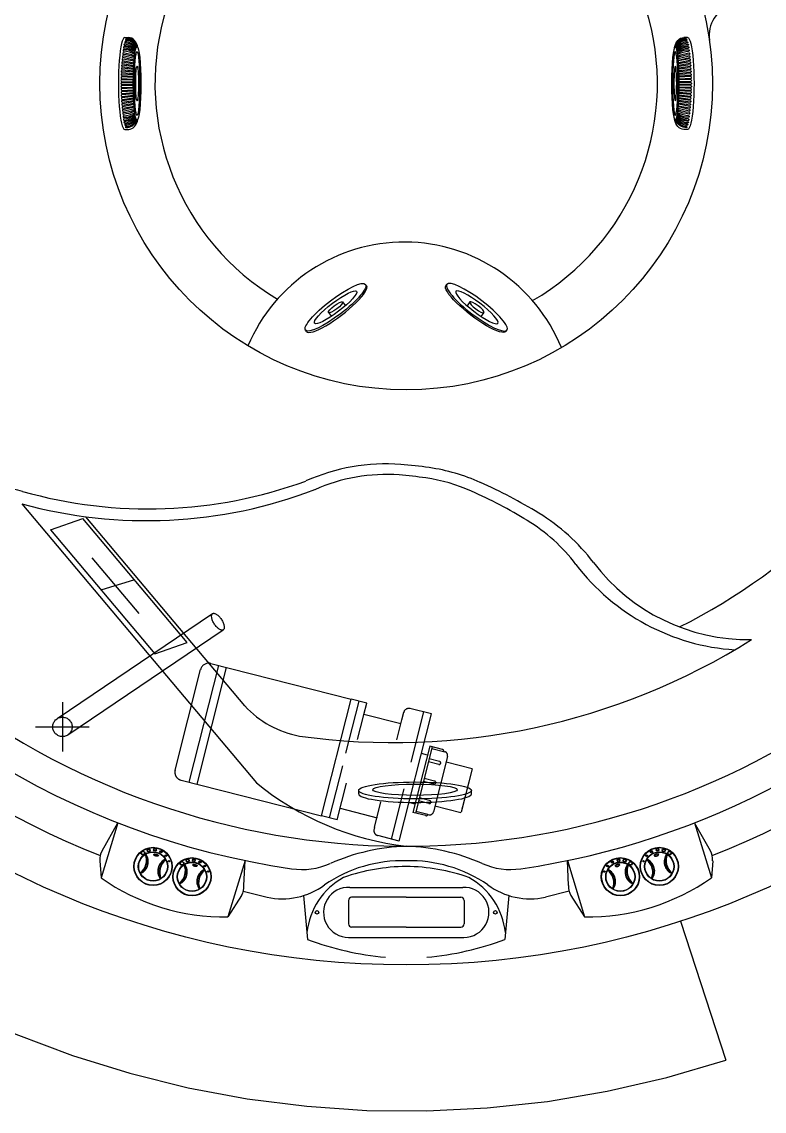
# Model space of a CAD drawing. Header units: millimetres. Extents: x -1146.96 to -1144.79, y 2246.6 to 2248.76.
# Drawn here: x -1146.229 to -1145.387, y 2246.599 to 2247.834 of the extents above; entities that cross this region are included whole.
import ezdxf

# ---------------------------------------------------------------- set-up
doc = ezdxf.new("R2010")
doc.units = ezdxf.units.MM
doc.header["$LTSCALE"] = 10
doc.linetypes.add('CENTER2', pattern=[1.125, 0.75, -0.125, 0.125, -0.125])
doc.linetypes.add('HIDDEN', pattern=[0.375, 0.25, -0.125])
doc.layers.add('jacuzzi', color=1, linetype='Continuous')

msp = doc.modelspace()

# ---------------------------------------------------------------- hatches: boundary and pattern name
at = {"layer": 'jacuzzi'}
for points in [[(-1146.0746, 2246.8971), (-1146.0745, 2246.8975, 0.414214), (-1146.101, 2246.8821, 0.414214), (-1146.0856, 2246.8556), (-1146.0855, 2246.856, -0.414214), (-1146.1006, 2246.882, -0.414214)], [(-1146.0745, 2246.8975), (-1146.0746, 2246.8971, -0.414214), (-1146.0595, 2246.8711, -0.414214), (-1146.0855, 2246.856), (-1146.0856, 2246.8556, 0.414214), (-1146.0591, 2246.871, 0.414214)], [(-1145.5111, 2246.8975), (-1145.511, 2246.8971, 0.414214), (-1145.5261, 2246.8711, 0.414214), (-1145.5001, 2246.856), (-1145.5, 2246.8556, -0.414214), (-1145.5265, 2246.871, -0.414214)], [(-1145.511, 2246.8971), (-1145.5111, 2246.8975, -0.414214), (-1145.4846, 2246.8821, -0.414214), (-1145.5, 2246.8556), (-1145.5001, 2246.856, 0.414214), (-1145.485, 2246.882, 0.414214)], [(-1146.0759, 2246.8922), (-1146.0758, 2246.8926, 0.414214), (-1146.0961, 2246.8808, 0.414214), (-1146.0843, 2246.8604), (-1146.0842, 2246.8608, -0.414214), (-1146.0957, 2246.8807, -0.414214)], [(-1146.0639, 2246.8723, 0.414214), (-1146.0758, 2246.8926), (-1146.0759, 2246.8922, -0.414214), (-1146.0643, 2246.8724, -0.414214), (-1146.0842, 2246.8608), (-1146.0843, 2246.8604, 0.414214)], [(-1146.0719, 2246.8625, 0.006291), (-1146.0715, 2246.8627, -0.476688), (-1146.0658, 2246.8844, 0.006291), (-1146.066, 2246.8847, 0.475122)], [(-1146.0715, 2246.8627, 0.006351), (-1146.0712, 2246.8629, -0.339688), (-1146.0656, 2246.884, 0.006351), (-1146.0658, 2246.8844, 0.341781)], [(-1146.0612, 2246.8824, 1), (-1146.0627, 2246.8824, 1)], [(-1146.0303, 2246.8854), (-1146.0302, 2246.8858, 0.414214), (-1146.0567, 2246.8704, 0.414214), (-1146.0413, 2246.8439), (-1146.0412, 2246.8443, -0.414214), (-1146.0563, 2246.8703, -0.414214)], [(-1146.0316, 2246.8806), (-1146.0315, 2246.881, 0.414214), (-1146.0519, 2246.8691, 0.414214), (-1146.04, 2246.8487), (-1146.0399, 2246.8491, -0.414214), (-1146.0515, 2246.869, -0.414214)], [(-1146.0302, 2246.8858), (-1146.0303, 2246.8854, -0.414214), (-1146.0152, 2246.8594, -0.414214), (-1146.0412, 2246.8443), (-1146.0413, 2246.8439, 0.414214), (-1146.0148, 2246.8593, 0.414214)], [(-1145.5554, 2246.8858), (-1145.5553, 2246.8854, 0.414214), (-1145.5704, 2246.8594, 0.414214), (-1145.5444, 2246.8443), (-1145.5443, 2246.8439, -0.414214), (-1145.5708, 2246.8593, -0.414214)], [(-1145.5553, 2246.8854), (-1145.5554, 2246.8858, -0.414214), (-1145.5289, 2246.8704, -0.414214), (-1145.5443, 2246.8439), (-1145.5444, 2246.8443, 0.414214), (-1145.5293, 2246.8703, 0.414214)], [(-1145.554, 2246.8806), (-1145.5541, 2246.881, -0.414214), (-1145.5337, 2246.8691, -0.414214), (-1145.5456, 2246.8487), (-1145.5457, 2246.8491, 0.414214), (-1145.5341, 2246.869, 0.414214)], [(-1145.5229, 2246.8824, 1), (-1145.5244, 2246.8824, 1)], [(-1145.5217, 2246.8723, -0.414214), (-1145.5098, 2246.8926), (-1145.5097, 2246.8922, 0.414214), (-1145.5213, 2246.8724, 0.414214), (-1145.5014, 2246.8608), (-1145.5013, 2246.8604, -0.414214)], [(-1145.5141, 2246.8627, -0.006351), (-1145.5144, 2246.8629, 0.339688), (-1145.52, 2246.884, -0.006351), (-1145.5198, 2246.8844, -0.341781)], [(-1145.5137, 2246.8625, -0.006291), (-1145.5141, 2246.8627, 0.476688), (-1145.5198, 2246.8844, -0.006291), (-1145.5196, 2246.8847, -0.475122)], [(-1145.5097, 2246.8922), (-1145.5098, 2246.8926, -0.414214), (-1145.4895, 2246.8808, -0.414214), (-1145.5013, 2246.8604), (-1145.5014, 2246.8608, 0.414214), (-1145.4899, 2246.8807, 0.414214)], [(-1146.0197, 2246.8606, 0.414214), (-1146.0315, 2246.881), (-1146.0316, 2246.8806, -0.414214), (-1146.0201, 2246.8607, -0.414214), (-1146.0399, 2246.8491), (-1146.04, 2246.8487, 0.414214)], [(-1146.0276, 2246.8508, 0.006291), (-1146.0273, 2246.851, -0.476688), (-1146.0215, 2246.8727, 0.006291), (-1146.0217, 2246.873, 0.475122)], [(-1146.0273, 2246.851, 0.006351), (-1146.0269, 2246.8512, -0.339688), (-1146.0213, 2246.8723, 0.006351), (-1146.0215, 2246.8727, 0.341781)], [(-1146.017, 2246.8707, 1), (-1146.0185, 2246.8707, 1)], [(-1145.5671, 2246.8707, 1), (-1145.5686, 2246.8707, 1)], [(-1145.5659, 2246.8606, -0.414214), (-1145.5541, 2246.881), (-1145.554, 2246.8806, 0.414214), (-1145.5655, 2246.8607, 0.414214), (-1145.5457, 2246.8491), (-1145.5456, 2246.8487, -0.414214)], [(-1145.5583, 2246.851, -0.006351), (-1145.5587, 2246.8512, 0.339688), (-1145.5643, 2246.8723, -0.006351), (-1145.5641, 2246.8727, -0.341781)], [(-1145.558, 2246.8508, -0.006291), (-1145.5583, 2246.851, 0.476688), (-1145.5641, 2246.8727, -0.006291), (-1145.5639, 2246.873, -0.475122)]]:
    msp.add_hatch(color=256, dxfattribs=at).paths.add_polyline_path(points)
h = msp.add_hatch(color=256, dxfattribs=at)
h.paths.add_polyline_path([(-1146.0832, 2246.8944, 1), (-1146.0868, 2246.8953, 1)])
h.paths.add_polyline_path([(-1146.0864, 2246.8952, -1), (-1146.0836, 2246.8945, -1)], flags=16)
h.paths.add_polyline_path([(-1146.0935, 2246.8922, 1), (-1146.0894, 2246.8912, 1)])
h.paths.add_polyline_path([(-1146.0898, 2246.8913, -1), (-1146.0931, 2246.8921, -1)], flags=16)
h = msp.add_hatch(color=256, dxfattribs=at)
h.paths.add_polyline_path([(-1146.0763, 2246.895, 1), (-1146.0794, 2246.8958, 1)])
h.paths.add_polyline_path([(-1146.079, 2246.8957, -1), (-1146.0767, 2246.8951, -1)], flags=16)
h = msp.add_hatch(color=256, dxfattribs=at)
h.paths.add_polyline_path([(-1146.0697, 2246.8932, 1), (-1146.0723, 2246.8932, 1)])
h.paths.add_polyline_path([(-1146.0701, 2246.8932, 1), (-1146.0719, 2246.8932, 1)], flags=16)
h = msp.add_hatch(color=256, dxfattribs=at)
h.paths.add_polyline_path([(-1145.5159, 2246.8932, -1), (-1145.5133, 2246.8932, -1)])
h.paths.add_polyline_path([(-1145.5155, 2246.8932, -1), (-1145.5137, 2246.8932, -1)], flags=16)
h = msp.add_hatch(color=256, dxfattribs=at)
h.paths.add_polyline_path([(-1145.5093, 2246.895, -1), (-1145.5063, 2246.8958, -1)])
h.paths.add_polyline_path([(-1145.5066, 2246.8957, 1), (-1145.5089, 2246.8951, 1)], flags=16)
h = msp.add_hatch(color=256, dxfattribs=at)
h.paths.add_polyline_path([(-1145.5024, 2246.8944, -1), (-1145.4988, 2246.8953, -1)])
h.paths.add_polyline_path([(-1145.4992, 2246.8952, 1), (-1145.502, 2246.8945, 1)], flags=16)
h.paths.add_polyline_path([(-1145.4921, 2246.8922, -1), (-1145.4962, 2246.8912, -1)])
h.paths.add_polyline_path([(-1145.4958, 2246.8913, 1), (-1145.4925, 2246.8921, 1)], flags=16)
h = msp.add_hatch(color=256, dxfattribs=at)
h.paths.add_polyline_path([(-1146.0945, 2246.8691, 0.006351), (-1146.0943, 2246.8687, 0.341781), (-1146.0885, 2246.8904, 0.006351), (-1146.0889, 2246.8902, -0.339688)])
h.paths.add_polyline_path([(-1146.0943, 2246.8687, 0.006291), (-1146.0941, 2246.8683, 0.475122), (-1146.0882, 2246.8906, 0.006291), (-1146.0885, 2246.8904, -0.476688)])
h = msp.add_hatch(color=256, dxfattribs=at)
edge = h.paths.add_edge_path()
edge.add_ellipse((-1146.0766, 2246.8894), major_axis=(-0.00264, 0.0007), ratio=0.438575, start_angle=0, end_angle=360)
edge = h.paths.add_edge_path(flags=16)
edge.add_spline(control_points=[(-1146.0789, 2246.89), (-1146.0789, 2246.8899), (-1146.0789, 2246.8899), (-1146.0789, 2246.8898), (-1146.0789, 2246.8898), (-1146.0788, 2246.8897), (-1146.0787, 2246.8896), (-1146.0785, 2246.8894), (-1146.0783, 2246.8892), (-1146.0777, 2246.8889), (-1146.0774, 2246.8887), (-1146.0766, 2246.8885), (-1146.0763, 2246.8885), (-1146.0756, 2246.8884), (-1146.0752, 2246.8884), (-1146.0748, 2246.8885), (-1146.0747, 2246.8885), (-1146.0745, 2246.8886), (-1146.0744, 2246.8887), (-1146.0744, 2246.8887), (-1146.0744, 2246.8888), (-1146.0744, 2246.8888), (-1146.0744, 2246.8888), (-1146.0744, 2246.8889), (-1146.0745, 2246.889), (-1146.0746, 2246.8892), (-1146.0747, 2246.8893), (-1146.075, 2246.8896), (-1146.0754, 2246.8898), (-1146.0762, 2246.8901), (-1146.0766, 2246.8902), (-1146.0774, 2246.8903), (-1146.0778, 2246.8903), (-1146.0784, 2246.8903), (-1146.0785, 2246.8902), (-1146.0788, 2246.8901), (-1146.0788, 2246.8901), (-1146.0789, 2246.89), (-1146.0789, 2246.89), (-1146.0789, 2246.89)], knot_values=[0, 0, 0, 0, 0.207165, 0.207165, 0.41433, 0.41433, 0.621495, 0.621495, 1.06625, 1.06625, 1.511005, 1.511005, 1.955759, 1.955759, 2.400514, 2.400514, 2.714795, 2.714795, 2.956834, 2.956834, 3.198874, 3.198874, 3.440913, 3.440913, 3.682953, 3.682953, 3.924992, 3.924992, 4.435768, 4.435768, 4.946543, 4.946543, 5.457319, 5.457319, 5.787126, 5.787126, 6.044973, 6.044973, 6.283185, 6.283185, 6.283185, 6.283185], degree=3, periodic=0)
h = msp.add_hatch(color=256, dxfattribs=at)
h.paths.add_polyline_path([(-1146.0644, 2246.8887, 1), (-1146.0665, 2246.8887, 1)])
h.paths.add_polyline_path([(-1146.0648, 2246.8887, 1), (-1146.0661, 2246.8887, 1)], flags=16)
h = msp.add_hatch(color=256, dxfattribs=at)
h.paths.add_polyline_path([(-1146.0389, 2246.8832, 1), (-1146.0426, 2246.8832, 1)])
h.paths.add_polyline_path([(-1146.0393, 2246.8832, -1), (-1146.0422, 2246.8832, -1)], flags=16)
h.paths.add_polyline_path([(-1146.045, 2246.88, 1), (-1146.0493, 2246.88, 1)])
h.paths.add_polyline_path([(-1146.0455, 2246.88, 1), (-1146.0489, 2246.88, 1)], flags=16)
h = msp.add_hatch(color=256, dxfattribs=at)
h.paths.add_polyline_path([(-1146.0321, 2246.8833, 1), (-1146.0351, 2246.8841, 1)])
h.paths.add_polyline_path([(-1146.0347, 2246.884, -1), (-1146.0325, 2246.8834, -1)], flags=16)
h = msp.add_hatch(color=256, dxfattribs=at)
h.paths.add_polyline_path([(-1146.0254, 2246.8815, 1), (-1146.028, 2246.8815, 1)])
h.paths.add_polyline_path([(-1146.0259, 2246.8815, 1), (-1146.0276, 2246.8815, 1)], flags=16)
h = msp.add_hatch(color=256, dxfattribs=at)
h.paths.add_polyline_path([(-1145.5576, 2246.8815, 1), (-1145.5602, 2246.8815, 1)])
h.paths.add_polyline_path([(-1145.558, 2246.8815, 1), (-1145.5597, 2246.8815, 1)], flags=16)
h = msp.add_hatch(color=256, dxfattribs=at)
h.paths.add_polyline_path([(-1145.5535, 2246.8833, -1), (-1145.5505, 2246.8841, -1)])
h.paths.add_polyline_path([(-1145.5509, 2246.884, 1), (-1145.5532, 2246.8834, 1)], flags=16)
h = msp.add_hatch(color=256, dxfattribs=at)
h.paths.add_polyline_path([(-1145.543, 2246.8832, 1), (-1145.5467, 2246.8832, 1)])
h.paths.add_polyline_path([(-1145.5435, 2246.8832, 1), (-1145.5463, 2246.8832, 1)], flags=16)
h.paths.add_polyline_path([(-1145.5363, 2246.88, 1), (-1145.5406, 2246.88, 1)])
h.paths.add_polyline_path([(-1145.5367, 2246.88, 1), (-1145.5402, 2246.88, 1)], flags=16)
h = msp.add_hatch(color=256, dxfattribs=at)
h.paths.add_polyline_path([(-1145.5191, 2246.8887, 1), (-1145.5212, 2246.8887, 1)])
h.paths.add_polyline_path([(-1145.5195, 2246.8887, 1), (-1145.5208, 2246.8887, 1)], flags=16)
h = msp.add_hatch(color=256, dxfattribs=at)
edge = h.paths.add_edge_path()
edge.add_ellipse((-1145.509, 2246.8894), major_axis=(0.00264, 0.0007), ratio=0.438575, start_angle=0, end_angle=360, ccw=False)
edge = h.paths.add_edge_path(flags=16)
edge.add_spline(control_points=[(-1145.5067, 2246.89), (-1145.5067, 2246.8899), (-1145.5067, 2246.8899), (-1145.5067, 2246.8898), (-1145.5067, 2246.8898), (-1145.5068, 2246.8897), (-1145.5069, 2246.8896), (-1145.5071, 2246.8894), (-1145.5073, 2246.8892), (-1145.5079, 2246.8889), (-1145.5082, 2246.8887), (-1145.509, 2246.8885), (-1145.5094, 2246.8885), (-1145.5101, 2246.8884), (-1145.5104, 2246.8884), (-1145.5108, 2246.8885), (-1145.5109, 2246.8885), (-1145.5111, 2246.8886), (-1145.5112, 2246.8887), (-1145.5112, 2246.8887), (-1145.5112, 2246.8888), (-1145.5112, 2246.8888), (-1145.5112, 2246.8888), (-1145.5112, 2246.8889), (-1145.5111, 2246.889), (-1145.511, 2246.8892), (-1145.5109, 2246.8893), (-1145.5106, 2246.8896), (-1145.5102, 2246.8898), (-1145.5094, 2246.8901), (-1145.509, 2246.8902), (-1145.5082, 2246.8903), (-1145.5078, 2246.8903), (-1145.5072, 2246.8903), (-1145.5071, 2246.8902), (-1145.5069, 2246.8901), (-1145.5068, 2246.8901), (-1145.5067, 2246.89), (-1145.5067, 2246.89), (-1145.5067, 2246.89)], knot_values=[0, 0, 0, 0, 0.207165, 0.207165, 0.41433, 0.41433, 0.621495, 0.621495, 1.06625, 1.06625, 1.511005, 1.511005, 1.955759, 1.955759, 2.400514, 2.400514, 2.714795, 2.714795, 2.956834, 2.956834, 3.198874, 3.198874, 3.440913, 3.440913, 3.682953, 3.682953, 3.924992, 3.924992, 4.435768, 4.435768, 4.946543, 4.946543, 5.457319, 5.457319, 5.787126, 5.787126, 6.044973, 6.044973, 6.283185, 6.283185, 6.283185, 6.283185], degree=3, periodic=0)
h = msp.add_hatch(color=256, dxfattribs=at)
h.paths.add_polyline_path([(-1145.4911, 2246.8691, -0.006351), (-1145.4913, 2246.8687, -0.341781), (-1145.4971, 2246.8904, -0.006351), (-1145.4967, 2246.8902, 0.339688)])
h.paths.add_polyline_path([(-1145.4913, 2246.8687, -0.006291), (-1145.4915, 2246.8683, -0.475122), (-1145.4974, 2246.8906, -0.006291), (-1145.4971, 2246.8904, 0.476688)])
h = msp.add_hatch(color=256, dxfattribs=at)
h.paths.add_polyline_path([(-1146.0502, 2246.8574, 0.006351), (-1146.05, 2246.857, 0.341781), (-1146.0443, 2246.8787, 0.006351), (-1146.0446, 2246.8785, -0.339688)])
h.paths.add_polyline_path([(-1146.05, 2246.857, 0.006291), (-1146.0498, 2246.8566, 0.475122), (-1146.0439, 2246.8789, 0.006291), (-1146.0443, 2246.8787, -0.476688)])
h = msp.add_hatch(color=256, dxfattribs=at)
edge = h.paths.add_edge_path()
edge.add_ellipse((-1146.0324, 2246.8777), major_axis=(-0.00264, 0.0007), ratio=0.438575, start_angle=0, end_angle=360)
edge = h.paths.add_edge_path(flags=16)
edge.add_spline(control_points=[(-1146.0346, 2246.8783), (-1146.0346, 2246.8782), (-1146.0346, 2246.8782), (-1146.0346, 2246.8782), (-1146.0346, 2246.8781), (-1146.0345, 2246.878), (-1146.0345, 2246.8779), (-1146.0343, 2246.8777), (-1146.034, 2246.8775), (-1146.0334, 2246.8772), (-1146.0331, 2246.8771), (-1146.0324, 2246.8768), (-1146.032, 2246.8768), (-1146.0313, 2246.8767), (-1146.031, 2246.8767), (-1146.0305, 2246.8768), (-1146.0304, 2246.8769), (-1146.0302, 2246.8769), (-1146.0302, 2246.877), (-1146.0301, 2246.877), (-1146.0301, 2246.8771), (-1146.0301, 2246.8771), (-1146.0301, 2246.8771), (-1146.0302, 2246.8773), (-1146.0302, 2246.8773), (-1146.0303, 2246.8775), (-1146.0304, 2246.8776), (-1146.0308, 2246.8779), (-1146.0311, 2246.8781), (-1146.0319, 2246.8784), (-1146.0323, 2246.8785), (-1146.0332, 2246.8786), (-1146.0336, 2246.8786), (-1146.0341, 2246.8786), (-1146.0343, 2246.8785), (-1146.0345, 2246.8784), (-1146.0346, 2246.8784), (-1146.0346, 2246.8783), (-1146.0346, 2246.8783), (-1146.0346, 2246.8783)], knot_values=[0, 0, 0, 0, 0.207165, 0.207165, 0.41433, 0.41433, 0.621495, 0.621495, 1.06625, 1.06625, 1.511005, 1.511005, 1.955759, 1.955759, 2.400514, 2.400514, 2.714795, 2.714795, 2.956834, 2.956834, 3.198874, 3.198874, 3.440913, 3.440913, 3.682953, 3.682953, 3.924992, 3.924992, 4.435768, 4.435768, 4.946543, 4.946543, 5.457319, 5.457319, 5.787126, 5.787126, 6.044973, 6.044973, 6.283185, 6.283185, 6.283185, 6.283185], degree=3, periodic=0)
h = msp.add_hatch(color=256, dxfattribs=at)
h.paths.add_polyline_path([(-1146.0202, 2246.877, 1), (-1146.0222, 2246.877, 1)])
h.paths.add_polyline_path([(-1146.0206, 2246.877, 1), (-1146.0218, 2246.877, 1)], flags=16)
h = msp.add_hatch(color=256, dxfattribs=at)
h.paths.add_polyline_path([(-1145.5634, 2246.877, 1), (-1145.5654, 2246.877, 1)])
h.paths.add_polyline_path([(-1145.5638, 2246.877, 1), (-1145.565, 2246.877, 1)], flags=16)
h = msp.add_hatch(color=256, dxfattribs=at)
edge = h.paths.add_edge_path()
edge.add_ellipse((-1145.5532, 2246.8777), major_axis=(0.00264, 0.0007), ratio=0.438575, start_angle=0, end_angle=360, ccw=False)
edge = h.paths.add_edge_path(flags=16)
edge.add_spline(control_points=[(-1145.551, 2246.8783), (-1145.551, 2246.8782), (-1145.551, 2246.8782), (-1145.551, 2246.8782), (-1145.551, 2246.8781), (-1145.5511, 2246.878), (-1145.5511, 2246.8779), (-1145.5513, 2246.8777), (-1145.5516, 2246.8775), (-1145.5522, 2246.8772), (-1145.5525, 2246.8771), (-1145.5532, 2246.8768), (-1145.5536, 2246.8768), (-1145.5543, 2246.8767), (-1145.5546, 2246.8767), (-1145.5551, 2246.8768), (-1145.5552, 2246.8769), (-1145.5554, 2246.8769), (-1145.5554, 2246.877), (-1145.5555, 2246.877), (-1145.5555, 2246.8771), (-1145.5555, 2246.8771), (-1145.5555, 2246.8771), (-1145.5554, 2246.8773), (-1145.5554, 2246.8773), (-1145.5553, 2246.8775), (-1145.5552, 2246.8776), (-1145.5548, 2246.8779), (-1145.5545, 2246.8781), (-1145.5537, 2246.8784), (-1145.5533, 2246.8785), (-1145.5524, 2246.8786), (-1145.552, 2246.8786), (-1145.5515, 2246.8786), (-1145.5513, 2246.8785), (-1145.5511, 2246.8784), (-1145.5511, 2246.8784), (-1145.551, 2246.8783), (-1145.551, 2246.8783), (-1145.551, 2246.8783)], knot_values=[0, 0, 0, 0, 0.207165, 0.207165, 0.41433, 0.41433, 0.621495, 0.621495, 1.06625, 1.06625, 1.511005, 1.511005, 1.955759, 1.955759, 2.400514, 2.400514, 2.714795, 2.714795, 2.956834, 2.956834, 3.198874, 3.198874, 3.440913, 3.440913, 3.682953, 3.682953, 3.924992, 3.924992, 4.435768, 4.435768, 4.946543, 4.946543, 5.457319, 5.457319, 5.787126, 5.787126, 6.044973, 6.044973, 6.283185, 6.283185, 6.283185, 6.283185], degree=3, periodic=0)
h = msp.add_hatch(color=256, dxfattribs=at)
h.paths.add_polyline_path([(-1145.5354, 2246.8574, -0.006351), (-1145.5356, 2246.857, -0.341781), (-1145.5413, 2246.8787, -0.006351), (-1145.541, 2246.8785, 0.339688)])
h.paths.add_polyline_path([(-1145.5356, 2246.857, -0.006291), (-1145.5358, 2246.8566, -0.475122), (-1145.5417, 2246.8789, -0.006291), (-1145.5413, 2246.8787, 0.476688)])

# ---------------------------------------------------------------- linework, layer by layer
for p, q in [((-1146.1121, 2247.8165), (-1146.1076, 2247.8164)), ((-1146.1121, 2247.8165), (-1146.1076, 2247.8164)), ((-1145.4735, 2247.8165), (-1145.478, 2247.8164)), ((-1145.4735, 2247.8165), (-1145.478, 2247.8164)), ((-1146.115, 2247.7836), (-1146.102, 2247.7817)), ((-1146.1149, 2247.7857), (-1146.1019, 2247.7838)), ((-1146.1148, 2247.787), (-1146.1018, 2247.7848)), ((-1146.1146, 2247.789), (-1146.1017, 2247.7868)), ((-1146.1145, 2247.7904), (-1146.1016, 2247.7878)), ((-1146.1143, 2247.7924), (-1146.1015, 2247.7899)), ((-1145.4713, 2247.7924), (-1145.4841, 2247.7899)), ((-1145.4711, 2247.7904), (-1145.484, 2247.7878)), ((-1145.471, 2247.789), (-1145.4839, 2247.7868)), ((-1145.4708, 2247.787), (-1145.4838, 2247.7848)), ((-1145.4707, 2247.7857), (-1145.4837, 2247.7838)), ((-1145.4706, 2247.7836), (-1145.4836, 2247.7817)), ((-1146.1156, 2247.7722), (-1146.1023, 2247.7715)), ((-1146.1155, 2247.7755), (-1146.1023, 2247.7746)), ((-1146.1155, 2247.7735), (-1146.1023, 2247.7725)), ((-1146.1154, 2247.7769), (-1146.1022, 2247.7756)), ((-1146.1153, 2247.7789), (-1146.1022, 2247.7776)), ((-1146.1152, 2247.7803), (-1146.1021, 2247.7786)), ((-1146.1151, 2247.7823), (-1146.1021, 2247.7807)), ((-1145.4705, 2247.7823), (-1145.4836, 2247.7807)), ((-1145.4704, 2247.7803), (-1145.4835, 2247.7786)), ((-1145.4703, 2247.7789), (-1145.4834, 2247.7776)), ((-1145.4702, 2247.7769), (-1145.4834, 2247.7756)), ((-1145.4701, 2247.7755), (-1145.4833, 2247.7746)), ((-1145.4701, 2247.7735), (-1145.4833, 2247.7725)), ((-1145.47, 2247.7722), (-1145.4833, 2247.7715)), ((-1146.1157, 2247.7688), (-1146.1024, 2247.7685)), ((-1146.1157, 2247.7667), (-1146.1024, 2247.7664)), ((-1146.1157, 2247.7654), (-1146.1024, 2247.7654)), ((-1146.1157, 2247.7633), (-1146.1024, 2247.7633)), ((-1146.1157, 2247.762), (-1146.1024, 2247.7623)), ((-1146.1157, 2247.7599), (-1146.1024, 2247.7603)), ((-1146.1156, 2247.7701), (-1146.1024, 2247.7694)), ((-1146.1156, 2247.7586), (-1146.1024, 2247.7593)), ((-1145.47, 2247.7701), (-1145.4832, 2247.7694)), ((-1145.4699, 2247.7688), (-1145.4832, 2247.7685)), ((-1145.4699, 2247.7667), (-1145.4832, 2247.7664)), ((-1145.4699, 2247.7654), (-1145.4832, 2247.7654)), ((-1145.4699, 2247.7633), (-1145.4832, 2247.7633)), ((-1145.4699, 2247.762), (-1145.4832, 2247.7623)), ((-1145.4699, 2247.7599), (-1145.4832, 2247.7603)), ((-1145.47, 2247.7586), (-1145.4832, 2247.7593)), ((-1146.1156, 2247.7565), (-1146.1023, 2247.7572)), ((-1146.1155, 2247.7552), (-1146.1023, 2247.7562)), ((-1146.1155, 2247.7532), (-1146.1023, 2247.7541)), ((-1146.1154, 2247.7518), (-1146.1022, 2247.7531)), ((-1146.1153, 2247.7498), (-1146.1022, 2247.7511)), ((-1146.1152, 2247.7484), (-1146.1021, 2247.7501)), ((-1146.1151, 2247.7464), (-1146.1021, 2247.748)), ((-1146.115, 2247.7451), (-1146.102, 2247.747)), ((-1145.4705, 2247.7464), (-1145.4836, 2247.748)), ((-1145.4706, 2247.7451), (-1145.4836, 2247.747)), ((-1145.4704, 2247.7484), (-1145.4835, 2247.7501)), ((-1145.4702, 2247.7518), (-1145.4834, 2247.7531)), ((-1145.4703, 2247.7498), (-1145.4834, 2247.7511)), ((-1145.47, 2247.7565), (-1145.4833, 2247.7572)), ((-1145.4701, 2247.7552), (-1145.4833, 2247.7562)), ((-1145.4701, 2247.7532), (-1145.4833, 2247.7541)), ((-1146.1149, 2247.7431), (-1146.1019, 2247.7449)), ((-1146.1148, 2247.7417), (-1146.1018, 2247.744)), ((-1146.1146, 2247.7397), (-1146.1017, 2247.7419)), ((-1146.1145, 2247.7383), (-1146.1016, 2247.7409)), ((-1146.1143, 2247.7363), (-1146.1015, 2247.7388)), ((-1145.4713, 2247.7363), (-1145.4841, 2247.7388)), ((-1145.4711, 2247.7383), (-1145.484, 2247.7409)), ((-1145.471, 2247.7397), (-1145.4839, 2247.7419)), ((-1145.4708, 2247.7417), (-1145.4838, 2247.744)), ((-1145.4707, 2247.7431), (-1145.4837, 2247.7449)), ((-1146.1121, 2247.7122), (-1146.1076, 2247.7123)), ((-1145.4735, 2247.7122), (-1145.478, 2247.7123)), ((-1145.8377, 2247.5351), (-1145.8389, 2247.5366)), ((-1145.7479, 2247.5351), (-1145.7467, 2247.5366)), ((-1145.8651, 2247.5166), (-1145.8618, 2247.5123)), ((-1145.7205, 2247.5166), (-1145.7238, 2247.5123)), ((-1145.8809, 2247.5046), (-1145.8776, 2247.5003)), ((-1145.7047, 2247.5046), (-1145.708, 2247.5003)), ((-1145.9059, 2247.4831), (-1145.9071, 2247.4846)), ((-1145.6797, 2247.4831), (-1145.6785, 2247.4846)), ((-1146.2289, 2247.2877), (-1145.9628, 2246.9712)), ((-1146.1962, 2247.2581), (-1146.1596, 2247.2712)), ((-1146.0414, 2247.1305), (-1146.1596, 2247.2712)), ((-1145.9758, 2247.0585), (-1146.1561, 2247.273)), ((-1146.1962, 2247.2581), (-1146.0779, 2247.1175)), ((-1146.0779, 2247.1175), (-1146.0414, 2247.1305)), ((-1145.8467, 2246.9587), (-1145.8467, 2246.9627)), ((-1145.7189, 2246.9587), (-1145.7189, 2246.9627)), ((-1146.12, 2246.9259), (-1146.139, 2246.8635)), ((-1146.1379, 2246.8943), (-1146.12, 2246.9259)), ((-1145.4656, 2246.9259), (-1145.4466, 2246.8635)), ((-1145.4477, 2246.8943), (-1145.4656, 2246.9259)), ((-1146.1405, 2246.8829), (-1146.139, 2246.8635)), ((-1145.9756, 2246.8831), (-1145.9951, 2246.8194)), ((-1145.9771, 2246.8548), (-1145.9756, 2246.8831)), ((-1145.61, 2246.8831), (-1145.5905, 2246.8194)), ((-1145.6085, 2246.8548), (-1145.61, 2246.8831)), ((-1145.4451, 2246.8829), (-1145.4466, 2246.8635)), ((-1145.9777, 2246.8484), (-1145.9507, 2246.8417)), ((-1145.8568, 2246.8528), (-1145.7286, 2246.8528)), ((-1145.6079, 2246.8484), (-1145.6349, 2246.8417)), ((-1145.9796, 2246.8436), (-1145.9951, 2246.8194)), ((-1145.9093, 2246.8434), (-1145.9046, 2246.7938)), ((-1145.8582, 2246.838), (-1145.8582, 2246.8113)), ((-1145.7927, 2246.8415), (-1145.8547, 2246.8415)), ((-1145.7927, 2246.8415), (-1145.7307, 2246.8415)), ((-1145.7272, 2246.838), (-1145.7272, 2246.8113)), ((-1145.6763, 2246.8434), (-1145.681, 2246.7938)), ((-1145.606, 2246.8436), (-1145.5905, 2246.8194)), ((-1145.7927, 2246.8078), (-1145.8547, 2246.8078)), ((-1145.7927, 2246.8078), (-1145.7307, 2246.8078)), ((-1145.8581, 2246.7959), (-1145.7273, 2246.7959))]:
    msp.add_line(p, q, dxfattribs=at)
at = {"layer": 'jacuzzi', "linetype": 'CENTER2'}
for p, q in [((-1146.1493, 2247.2263), (-1146.0963, 2247.1632)), ((-1146.1021, 2247.201), (-1146.138, 2247.1902)), ((-1146.1828, 2247.0627), (-1146.1828, 2247.007)), ((-1146.2133, 2247.0348), (-1146.1523, 2247.0348))]:
    msp.add_line(p, q, dxfattribs=at)
at = {"layer": 'jacuzzi', "linetype": 'HIDDEN', "ltscale": 2}
for p, q in [((-1146.1888, 2247.0441), (-1146.0124, 2247.1632)), ((-1146.1768, 2247.0256), (-1146.0004, 2247.1448)), ((-1146.0391, 2246.972), (-1146.0055, 2247.1043)), ((-1146.0146, 2247.1066), (-1145.8552, 2247.0662)), ((-1146.0549, 2246.9857), (-1146.026, 2247.0999)), ((-1146.03, 2246.9697), (-1145.9965, 2247.102)), ((-1145.8888, 2246.9339), (-1145.8552, 2247.0662)), ((-1145.8611, 2247.0049), (-1145.8462, 2247.0639)), ((-1145.799, 2247.0382), (-1145.8409, 2247.0488)), ((-1145.8006, 2246.9052), (-1145.7641, 2247.0494)), ((-1145.7731, 2247.0517), (-1145.7875, 2246.9949)), ((-1146.0482, 2246.9743), (-1145.8888, 2246.9339)), ((-1145.7953, 2246.9645), (-1145.8097, 2246.9075)), ((-1145.8678, 2246.9425), (-1145.8259, 2246.9318)), ((-1145.4818, 2246.8144), (-1145.4302, 2246.6568))]:
    msp.add_line(p, q, dxfattribs=at)
at = {"layer": 'jacuzzi', "linetype": 'HIDDEN'}
for p, q in [((-1145.8376, 2247.0617), (-1145.8552, 2247.0662)), ((-1145.8481, 2247.0204), (-1145.8376, 2247.0617)), ((-1145.8409, 2247.0488), (-1145.8376, 2247.0617)), ((-1145.7641, 2247.0494), (-1145.7885, 2247.0556)), ((-1145.7661, 2247.0128), (-1145.7851, 2246.9378)), ((-1145.7633, 2247.0121), (-1145.7823, 2246.9371)), ((-1145.7637, 2247.0103), (-1145.7491, 2247.0066)), ((-1145.7686, 2247.0027), (-1145.7754, 2247.0045)), ((-1145.7459, 2247.0013), (-1145.7619, 2246.9383)), ((-1145.7459, 2247.0013), (-1145.7619, 2246.9383)), ((-1145.7181, 2246.9872), (-1145.7476, 2246.9947)), ((-1145.7181, 2246.9872), (-1145.7476, 2246.9946)), ((-1145.8797, 2246.9316), (-1145.8647, 2246.9907)), ((-1145.7181, 2246.9872), (-1145.7306, 2246.9379)), ((-1145.7181, 2246.9872), (-1145.7297, 2246.9414)), ((-1145.8712, 2246.9294), (-1145.8606, 2246.9709)), ((-1145.7827, 2246.9472), (-1145.7895, 2246.949)), ((-1145.7307, 2246.9374), (-1145.7602, 2246.9449)), ((-1145.7288, 2246.9449), (-1145.7297, 2246.9414)), ((-1145.8712, 2246.9294), (-1145.8888, 2246.9339)), ((-1145.7684, 2246.9354), (-1145.7819, 2246.9388)), ((-1145.7684, 2246.9354), (-1145.7672, 2246.9351)), ((-1145.7684, 2246.9354), (-1145.7672, 2246.9351)), ((-1145.7297, 2246.9414), (-1145.7306, 2246.9379)), ((-1145.8288, 2246.9206), (-1145.8293, 2246.9186)), ((-1145.8288, 2246.9206), (-1145.8293, 2246.9186)), ((-1145.8006, 2246.9052), (-1145.8251, 2246.9114))]:
    msp.add_line(p, q, dxfattribs=at)
for points in [[(-1145.8035, 2247.0202), (-1145.7978, 2247.0429), (-1145.7956, 2247.0513)], [(-1145.7515, 2247.0091), (-1145.7661, 2247.0128)], [(-1145.7558, 2246.9922), (-1145.7676, 2246.9952)], [(-1145.7549, 2246.9956), (-1145.7667, 2246.9986)], [(-1145.7615, 2246.9699), (-1145.7732, 2246.9729)], [(-1145.7606, 2246.9733), (-1145.7723, 2246.9763)], [(-1145.8288, 2246.9206), (-1145.8214, 2246.9498)], [(-1145.7671, 2246.9478), (-1145.7788, 2246.9508)], [(-1145.7662, 2246.9512), (-1145.7779, 2246.9542)], [(-1145.7705, 2246.9341), (-1145.7851, 2246.9378)]]:
    msp.add_lwpolyline(points, dxfattribs=at)
at = {"layer": 'jacuzzi', "color": 3}
msp.add_circle((-1145.7928, 2247.7648), 1, dxfattribs=at)
at = {"layer": 'jacuzzi'}
for centre, radius in [((-1145.7928, 2247.7644), 0.3475), ((-1146.08, 2246.8765), 0.0217), ((-1146.08, 2246.8765), 0.0213), ((-1146.0914, 2246.8917), 0.00211), ((-1146.0914, 2246.8917), 0.0017), ((-1146.085, 2246.8948), 0.00184), ((-1146.085, 2246.8948), 0.00143), ((-1146.0778, 2246.8954), 0.00157), ((-1146.0778, 2246.8954), 0.00116), ((-1146.071, 2246.8932), 0.00129), ((-1146.071, 2246.8932), 0.000887), ((-1145.5056, 2246.8765), 0.0217), ((-1145.5056, 2246.8765), 0.0213), ((-1145.5146, 2246.8932), 0.00129), ((-1145.5146, 2246.8932), 0.000887), ((-1145.5078, 2246.8954), 0.00157), ((-1145.5078, 2246.8954), 0.00116), ((-1145.5006, 2246.8948), 0.00184), ((-1145.5006, 2246.8948), 0.00143), ((-1145.4942, 2246.8917), 0.00211), ((-1145.4942, 2246.8917), 0.0017), ((-1146.08, 2246.8765), 0.0167), ((-1146.08, 2246.8765), 0.0163), ((-1146.0655, 2246.8887), 0.00102), ((-1146.0655, 2246.8887), 0.000614), ((-1146.062, 2246.8824), 0.000749), ((-1146.062, 2246.8824), 0.000341), ((-1146.0358, 2246.8648), 0.0217), ((-1146.0358, 2246.8648), 0.0213), ((-1146.0358, 2246.8648), 0.0167), ((-1146.0358, 2246.8648), 0.0163), ((-1146.0472, 2246.88), 0.00211), ((-1146.0472, 2246.88), 0.0017), ((-1146.0407, 2246.8832), 0.00184), ((-1146.0407, 2246.8832), 0.00143), ((-1146.0336, 2246.8837), 0.00157), ((-1146.0336, 2246.8837), 0.00116), ((-1146.0267, 2246.8815), 0.00129), ((-1146.0267, 2246.8815), 0.000887), ((-1145.5498, 2246.8648), 0.0217), ((-1145.5498, 2246.8648), 0.0213), ((-1145.5498, 2246.8648), 0.0167), ((-1145.5498, 2246.8648), 0.0163), ((-1145.5589, 2246.8815), 0.00129), ((-1145.5589, 2246.8815), 0.000887), ((-1145.552, 2246.8837), 0.00157), ((-1145.552, 2246.8837), 0.00116), ((-1145.5449, 2246.8832), 0.00184), ((-1145.5449, 2246.8832), 0.00143), ((-1145.5384, 2246.88), 0.00211), ((-1145.5384, 2246.88), 0.0017), ((-1145.5236, 2246.8824), 0.000749), ((-1145.5236, 2246.8824), 0.000341), ((-1145.5056, 2246.8765), 0.0167), ((-1145.5056, 2246.8765), 0.0163), ((-1145.5201, 2246.8887), 0.00102), ((-1145.5201, 2246.8887), 0.000614), ((-1146.0212, 2246.877), 0.00102), ((-1146.0212, 2246.877), 0.000614), ((-1146.0177, 2246.8707), 0.000749), ((-1146.0177, 2246.8707), 0.000341), ((-1145.5679, 2246.8707), 0.000749), ((-1145.5679, 2246.8707), 0.000341), ((-1145.5644, 2246.877), 0.00102), ((-1145.5644, 2246.877), 0.000614), ((-1145.894, 2246.8244), 0.002), ((-1145.6916, 2246.8244), 0.002)]:
    msp.add_circle(centre, radius, dxfattribs=at)
at = {"layer": 'jacuzzi', "linetype": 'HIDDEN', "ltscale": 2}
msp.add_circle((-1146.1828, 2247.0348), 0.011, dxfattribs=at)
at = {"layer": 'jacuzzi'}
for centre, radius, start, end in [((-1145.7928, 2247.7644), 0.942, 291.6316, 248.3684), ((-1145.7928, 2247.7644), 0.69, 296.7143, 222.9441), ((-1145.7928, 2247.7644), 0.285, 300.2193, 239.1425), ((-1145.7928, 2247.7644), 0.9, 166.3095, 261.6934), ((-1145.7928, 2247.7644), 0.865, 167.106, 317.4695), ((-1145.4112, 2247.8185), 0.0379, 109.2357, 187.4296), ((-1145.7949, 2247.392), 0.1925, 22.2239, 157.1379), ((-1145.8153, 2247.108), 0.225, 85.8322, 113.9704), ((-1145.8301, 2246.9053), 0.4282, 81.4869, 85.8322), ((-1145.8, 2247.1063), 0.225, 66.0611, 81.4869), ((-1146.0854, 2247.8013), 0.5194, 254.0702, 290.1185), ((-1145.8153, 2247.121), 0.2, 85.8322, 113.9704), ((-1145.8301, 2246.9183), 0.4032, 81.4869, 85.8322), ((-1145.8, 2247.1193), 0.2, 66.0611, 81.4869), ((-1146.2478, 2247.2434), 0.0617, 71.1965, 112.2945), ((-1146.0873, 2247.803), 0.5344, 254.6312, 290.9085), ((-1145.9424, 2246.7985), 0.551, 58.6049, 66.0611), ((-1145.9424, 2246.7855), 0.576, 58.6049, 66.0611), ((-1145.7596, 2247.0851), 0.225, 37.1808, 58.6049), ((-1145.7596, 2247.0981), 0.2, 37.1808, 58.6049), ((-1145.4043, 2247.3676), 0.2459, 217.1808, 266.3527), ((-1145.4043, 2247.3546), 0.2209, 217.1808, 270.8449), ((-1145.7928, 2247.7644), 0.9, 278.3066, 318.1942), ((-1145.8072, 2247.7815), 0.7646, 261.9777, 302.0884), ((-1145.8932, 2247.135), 0.1126, 222.7714, 259.3909), ((-1145.7546, 2247.2269), 0.3297, 230.841, 263.3503), ((-1146.1205, 2246.8844), 0.02, 150.4584, 184.282), ((-1145.7864, 2246.6712), 0.2282, 91.6022, 113.8977), ((-1145.7992, 2246.6712), 0.2282, 66.1023, 88.3978), ((-1145.4651, 2246.8844), 0.02, 355.718, 29.5416), ((-1146.1054, 2246.8832), 0.0179, 307.4631, 22.941), ((-1146.1002, 2246.8819), 0.0144, 294.2289, 36.1752), ((-1146.1054, 2246.8832), 0.0183, 307.4631, 22.941), ((-1146.1002, 2246.8819), 0.0148, 294.2289, 36.1752), ((-1146.0599, 2246.8712), 0.0148, 114.3752, 216.1752), ((-1146.0599, 2246.8712), 0.0144, 114.2289, 216.1752), ((-1146.0546, 2246.8698), 0.0183, 127.4631, 202.941), ((-1146.0546, 2246.8698), 0.0179, 127.6781, 202.941), ((-1145.797, 2246.7267), 0.1563, 88.4348, 124.484), ((-1145.7886, 2246.7272), 0.1563, 91.529, 91.5652), ((-1145.7886, 2246.7267), 0.1563, 55.516, 91.5652), ((-1145.531, 2246.8698), 0.0179, 337.059, 52.3219), ((-1145.531, 2246.8698), 0.0183, 337.059, 52.5369), ((-1145.5257, 2246.8712), 0.0144, 323.8248, 65.7711), ((-1145.5257, 2246.8712), 0.0148, 323.8248, 65.6248), ((-1145.4854, 2246.8819), 0.0148, 143.8248, 245.7711), ((-1145.4854, 2246.8819), 0.0144, 143.8248, 245.7711), ((-1145.4802, 2246.8832), 0.0183, 157.059, 232.5369), ((-1145.4802, 2246.8832), 0.0179, 157.059, 232.5369), ((-1146.0612, 2246.8715), 0.0179, 307.4631, 22.941), ((-1146.0559, 2246.8702), 0.0144, 294.2289, 36.1752), ((-1146.0612, 2246.8715), 0.0183, 307.4631, 22.941), ((-1146.0559, 2246.8702), 0.0148, 294.2289, 36.1752), ((-1146.0156, 2246.8595), 0.0148, 114.3752, 216.1752), ((-1146.0156, 2246.8595), 0.0144, 114.2289, 216.1752), ((-1146.0104, 2246.8581), 0.0183, 127.4631, 202.941), ((-1146.0104, 2246.8581), 0.0179, 127.6781, 202.941), ((-1145.9113, 2246.953), 0.08, 261.6934, 293.8977), ((-1145.7884, 2246.6428), 0.2338, 91.0769, 108.8255), ((-1145.7972, 2246.6428), 0.2338, 71.1745, 88.9231), ((-1145.6743, 2246.953), 0.08, 246.1023, 278.3066), ((-1145.5752, 2246.8581), 0.0179, 337.059, 52.3219), ((-1145.5752, 2246.8581), 0.0183, 337.059, 52.5369), ((-1145.57, 2246.8595), 0.0144, 323.8248, 65.7711), ((-1145.57, 2246.8595), 0.0148, 323.8248, 65.6248), ((-1145.5297, 2246.8702), 0.0148, 143.8248, 245.7711), ((-1145.5297, 2246.8702), 0.0144, 143.8248, 245.7711), ((-1145.5244, 2246.8715), 0.0183, 157.059, 232.5369), ((-1145.5244, 2246.8715), 0.0179, 157.059, 232.5369), ((-1145.9997, 2247.0612), 0.2418, 234.8219, 271.0961), ((-1145.8247, 2246.793), 0.0811, 118.8908, 174.0303), ((-1145.7609, 2246.793), 0.0811, 5.9697, 61.1092), ((-1145.5859, 2247.0612), 0.2418, 268.9039, 305.1781), ((-1145.997, 2246.8534), 0.02, 330.7326, 4.1674), ((-1145.9333, 2246.9198), 0.08, 257.4256, 306.6882), ((-1145.8581, 2246.8244), 0.0284, 87.3745, 270), ((-1145.7273, 2246.8244), 0.0284, 270, 92.6255), ((-1145.6523, 2246.9198), 0.08, 233.3118, 282.5744), ((-1145.5886, 2246.8534), 0.02, 175.8326, 209.2674), ((-1145.8547, 2246.838), 0.0035, 90, 180), ((-1145.7307, 2246.838), 0.0035, 0, 90), ((-1145.8547, 2246.8113), 0.0035, 180, 270), ((-1145.7307, 2246.8113), 0.0035, 270, 0), ((-1145.7878, 2247.1025), 0.3301, 249.2711, 265.0422), ((-1145.7978, 2247.1025), 0.3301, 274.9578, 290.7289)]:
    msp.add_arc(centre, radius, start, end, dxfattribs=at)
at = {"layer": 'jacuzzi', "linetype": 'HIDDEN', "ltscale": 2}
msp.add_arc((-1145.7928, 2247.7644), 1.1654, 180, 288.1286, dxfattribs=at)
at = {"layer": 'jacuzzi', "linetype": 'HIDDEN'}
for centre, radius, start, end in [((-1146.0169, 2247.0976), 0.00935, 75.763, 165.763), ((-1145.7899, 2247.0498), 0.00589, 75.763, 165.763), ((-1145.7519, 2247.0074), 0.00176, 345.763, 75.763), ((-1145.7502, 2247.0024), 0.00441, 345.763, 75.763), ((-1145.7554, 2246.9939), 0.00176, 255.763, 75.763), ((-1146.0459, 2246.9834), 0.00935, 165.763, 255.763), ((-1145.761, 2246.9716), 0.00176, 255.763, 75.763), ((-1145.7666, 2246.9495), 0.00176, 255.763, 75.763), ((-1145.7701, 2246.9358), 0.00176, 255.763, 345.763), ((-1145.7661, 2246.9394), 0.00441, 255.763, 345.763), ((-1145.8236, 2246.9171), 0.00589, 165.763, 255.763), ((-1145.8236, 2246.9171), 0.00589, 165.763, 255.763)]:
    msp.add_arc(centre, radius, start, end, dxfattribs=at)
at = {"layer": 'jacuzzi'}
for centre, major_axis, ratio, start_param, end_param in [((-1146.1121, 2247.7644), (0, 0.0521), 0.138815, -0.002011, 3.145054), ((-1146.1124, 2247.8083), (0, 0.000806), 0.7, -0.293364, 2.920991), ((-1146.1117, 2247.8111), (0, 0.000637), 0.7, -0.37838, 3.013842), ((-1146.1141, 2247.7707), (0, 0.0384), 0.7, -0.566373, -0.069084), ((-1146.113, 2247.7761), (0, 0.0344), 0.7, -0.60899, -0.052715), ((-1146.1121, 2247.7819), (0, 0.0299), 0.7, -0.686254, -0.029231), ((-1146.1109, 2247.8138), (0, 0.000637), 0.7, -0.37838, 3.013842), ((-1146.1108, 2247.788), (0, 0.0252), 0.7, -0.797076, 0.004051), ((-1146.1102, 2247.7918), (0, 0.0226), 0.7, -0.910513, 0.028721), ((-1146.1101, 2247.8157), (0, 0.000453), 0.7, 0.090665, 3.129019), ((-1146.1086, 2247.7991), (0, 0.0171), 0.7, -1.167241, 0.129394), ((-1146.1092, 2247.7965), (0, 0.0188), 0.7, -1.057193, 0.068979), ((-1146.1077, 2247.8009), (0, 0.0156), 0.7, -1.30043, -0.008727), ((-1146.114, 2247.7947), (0, 0.000997), 0.7, -0.210898, 3.025302), ((-1146.1137, 2247.7981), (0, 0.000993), 0.7, -0.236762, 3.012936), ((-1146.1133, 2247.8018), (0, 0.000919), 0.7, -0.347343, 3.329016), ((-1146.1252, 2247.6455), (0, 0.151), 0.7, -0.228488, -0.10696), ((-1146.1195, 2247.6826), (0, 0.1148), 0.7, -0.231257, -0.071463), ((-1146.1128, 2247.8053), (0, 0.000885), 0.7, -0.223491, 3.148544), ((-1146.1174, 2247.722), (0, 0.0772), 0.7, -0.309184, -0.071824), ((-1146.1134, 2247.7518), (0, 0.0491), 0.7, -0.378976, -0.006214), ((-1146.1134, 2247.7571), (0, 0.0456), 0.7, -0.416482, -0.009703), ((-1146.1157, 2247.7443), (0, 0.0602), 0.7, -0.374757, -0.068204), ((-1146.1145, 2247.762), (0, 0.0442), 0.7, -0.483111, -0.058419), ((-1146.1152, 2247.7587), (0, 0.0489), 0.7, -0.467175, -0.080138), ((-1146.115, 2247.7847), (0, 0.00101), 0.7, -0.135494, 3.062287), ((-1146.1147, 2247.788), (0, 0.00101), 0.7, -0.160257, 3.049967), ((-1146.1144, 2247.7914), (0, 0.001), 0.7, -0.185394, 3.037642), ((-1146.1582, 2247.3203), (0, 0.4776), 0.7, -0.170679, -0.132149), ((-1146.1156, 2247.7711), (0, 0.00103), 0.7, -0.040278, 3.111707), ((-1146.1155, 2247.7745), (0, 0.00103), 0.7, -0.063498, 3.099314), ((-1146.1154, 2247.7779), (0, 0.00102), 0.7, -0.08711, 3.086952), ((-1146.1152, 2247.7813), (0, 0.00102), 0.7, -0.11111, 3.074612), ((-1146.1157, 2247.7677), (0, 0.00104), 0.7, -0.017453, 3.124139), ((-1146.1157, 2247.7644), (0, 0.00104), 0.7, 0, 3.141593), ((-1146.1157, 2247.761), (0, 0.00104), 0.7, 0.017453, 3.159046), ((-1146.1156, 2247.7576), (0, 0.00103), 0.7, 0.029885, 3.181871), ((-1146.1155, 2247.7542), (0, 0.00103), 0.7, 0.042279, 3.205091), ((-1146.1154, 2247.7508), (0, 0.00102), 0.7, 0.054641, 3.228702), ((-1146.1152, 2247.7474), (0, 0.00102), 0.7, 0.06698, 3.252702), ((-1146.115, 2247.7441), (0, 0.00101), 0.7, 0.079305, 3.277086), ((-1146.1147, 2247.7407), (0, 0.00101), 0.7, 0.091626, 3.30185), ((-1146.1144, 2247.7373), (0, 0.001), 0.7, 0.103951, 3.326987), ((-1146.114, 2247.734), (0, 0.000997), 0.7, 0.116291, 3.352491), ((-1146.1582, 2248.2084), (0, 0.4776), 0.7, 3.273742, 3.312269), ((-1146.1252, 2247.8832), (0, 0.151), 0.7, 3.248553, 3.370071), ((-1146.1195, 2247.8461), (0, 0.1148), 0.7, 3.213056, 3.372836), ((-1146.1137, 2247.7306), (0, 0.000993), 0.7, 0.128656, 3.378355), ((-1146.1133, 2247.7269), (0, 0.000919), 0.7, -0.187423, 3.488936), ((-1146.1174, 2247.8067), (0, 0.0772), 0.7, 3.213417, 3.450754), ((-1146.1128, 2247.7234), (0, 0.000885), 0.7, -0.006952, 3.365084), ((-1146.1134, 2247.7769), (0, 0.0491), 0.7, 3.147807, 3.520528), ((-1146.1134, 2247.7716), (0, 0.0456), 0.7, 3.151296, 3.558026), ((-1146.1124, 2247.7204), (0, 0.000806), 0.7, 0.220601, 3.434957), ((-1146.1157, 2247.7844), (0, 0.0602), 0.7, 3.209797, 3.516306), ((-1146.1145, 2247.7667), (0, 0.0442), 0.7, 3.200012, 3.624639), ((-1146.1152, 2247.77), (0, 0.0489), 0.7, 3.22173, 3.6087), ((-1146.1141, 2247.758), (0, 0.0384), 0.7, 3.210677, 3.707867), ((-1146.113, 2247.7526), (0, 0.0344), 0.7, 3.194308, 3.750441), ((-1146.1121, 2247.7469), (0, 0.0299), 0.7, 3.170824, 3.824475), ((-1146.1108, 2247.7407), (0, 0.0252), 0.7, 3.137541, 3.928281), ((-1146.1102, 2247.7369), (0, 0.0226), 0.7, 3.112872, 4.051052), ((-1146.1077, 2247.7279), (0, 0.0156), 0.7, 3.150319, 4.440941), ((-1146.1117, 2247.7176), (0, 0.000637), 0.7, 0.127751, 3.519973), ((-1146.1109, 2247.7149), (0, 0.000637), 0.7, 0.127751, 3.519973), ((-1145.873, 2247.5106), (-0.0341, -0.026), 0.215976, 4.712389, 10.995574), ((-1145.8718, 2247.5091), (-0.0341, -0.026), 0.215976, 0, 3.141593), ((-1145.873, 2247.5106), (-0.0238, -0.0181), 0.190822, 4.712389, 10.995574), ((-1145.873, 2247.5106), (-0.00788, -0.006), 0.230944, 4.712389, 10.995574), ((-1145.7828, 2246.9627), (0.0639, 0), 0.15, 3.141593, 9.424778), ((-1145.7828, 2246.9635), (0.0479, 0), 0.133333, 3.141593, 9.424778), ((-1145.7828, 2246.9587), (0.0639, 0), 0.15, 3.141593, 6.283185)]:
    msp.add_ellipse(centre, major_axis=major_axis, ratio=ratio, start_param=start_param, end_param=end_param, dxfattribs=at)
at = {"layer": 'jacuzzi', "extrusion": (0, 0, -1)}
for centre, major_axis, ratio, start_param, end_param in [((-1145.4779, 2247.8009), (0, 0.0156), 0.7, -1.30043, -0.008727), ((-1145.477, 2247.7991), (0, 0.0171), 0.7, -1.167241, 0.129394), ((-1145.4764, 2247.7965), (0, 0.0188), 0.7, -1.057193, 0.068979), ((-1145.4754, 2247.7918), (0, 0.0226), 0.7, -0.910513, 0.028721), ((-1145.4748, 2247.788), (0, 0.0252), 0.7, -0.797076, 0.004051), ((-1145.4735, 2247.7819), (0, 0.0299), 0.7, -0.686254, -0.029231), ((-1145.4726, 2247.7761), (0, 0.0344), 0.7, -0.60899, -0.052715), ((-1145.4716, 2247.7707), (0, 0.0384), 0.7, -0.566373, -0.069084), ((-1145.4755, 2247.8157), (0, 0.000453), 0.7, 0.090665, 3.129019), ((-1145.4748, 2247.8138), (0, 0.000637), 0.7, -0.37838, 3.013842), ((-1145.4739, 2247.8111), (0, 0.000637), 0.7, -0.37838, 3.013842), ((-1145.4735, 2247.7644), (0, 0.0521), 0.138815, -0.002011, 3.145054), ((-1145.4732, 2247.8083), (0, 0.000806), 0.7, -0.293364, 2.920991), ((-1145.4704, 2247.7587), (0, 0.0489), 0.7, -0.467175, -0.080138), ((-1145.4711, 2247.762), (0, 0.0442), 0.7, -0.483111, -0.058419), ((-1145.4699, 2247.7443), (0, 0.0602), 0.7, -0.374757, -0.068204), ((-1145.4722, 2247.7571), (0, 0.0456), 0.7, -0.416482, -0.009703), ((-1145.4722, 2247.7518), (0, 0.0491), 0.7, -0.378976, -0.006214), ((-1145.4682, 2247.722), (0, 0.0772), 0.7, -0.309184, -0.071824), ((-1145.4661, 2247.6826), (0, 0.1148), 0.7, -0.231257, -0.071463), ((-1145.4604, 2247.6455), (0, 0.151), 0.7, -0.228488, -0.10696), ((-1145.4728, 2247.8053), (0, 0.000885), 0.7, -0.223491, 3.148544), ((-1145.4723, 2247.8018), (0, 0.000919), 0.7, -0.347343, 3.329016), ((-1145.4719, 2247.7981), (0, 0.000993), 0.7, -0.236762, 3.012936), ((-1145.4716, 2247.7947), (0, 0.000997), 0.7, -0.210898, 3.025302), ((-1145.4274, 2247.3203), (0, 0.4776), 0.7, -0.170679, -0.132149), ((-1145.4712, 2247.7914), (0, 0.001), 0.7, -0.185394, 3.037642), ((-1145.4709, 2247.788), (0, 0.00101), 0.7, -0.160257, 3.049967), ((-1145.4706, 2247.7847), (0, 0.00101), 0.7, -0.135494, 3.062287), ((-1145.4704, 2247.7813), (0, 0.00102), 0.7, -0.11111, 3.074612), ((-1145.4702, 2247.7779), (0, 0.00102), 0.7, -0.08711, 3.086952), ((-1145.4701, 2247.7745), (0, 0.00103), 0.7, -0.063498, 3.099314), ((-1145.47, 2247.7711), (0, 0.00103), 0.7, -0.040278, 3.111707), ((-1145.47, 2247.7576), (0, 0.00103), 0.7, 0.029885, 3.181871), ((-1145.4699, 2247.7677), (0, 0.00104), 0.7, -0.017453, 3.124139), ((-1145.4699, 2247.7644), (0, 0.00104), 0.7, 0, 3.141593), ((-1145.4699, 2247.761), (0, 0.00104), 0.7, 0.017453, 3.159046), ((-1145.4704, 2247.7474), (0, 0.00102), 0.7, 0.06698, 3.252702), ((-1145.4702, 2247.7508), (0, 0.00102), 0.7, 0.054641, 3.228702), ((-1145.4701, 2247.7542), (0, 0.00103), 0.7, 0.042279, 3.205091), ((-1145.4661, 2247.8461), (0, 0.1148), 0.7, 3.213056, 3.372836), ((-1145.4604, 2247.8832), (0, 0.151), 0.7, 3.248553, 3.370071), ((-1145.4274, 2248.2084), (0, 0.4776), 0.7, 3.273742, 3.312269), ((-1145.4716, 2247.734), (0, 0.000997), 0.7, 0.116291, 3.352491), ((-1145.4712, 2247.7373), (0, 0.001), 0.7, 0.103951, 3.326987), ((-1145.4709, 2247.7407), (0, 0.00101), 0.7, 0.091626, 3.30185), ((-1145.4706, 2247.7441), (0, 0.00101), 0.7, 0.079305, 3.277086), ((-1145.4779, 2247.7279), (0, 0.0156), 0.7, 3.150319, 4.440941), ((-1145.4754, 2247.7369), (0, 0.0226), 0.7, 3.112872, 4.051052), ((-1145.4748, 2247.7407), (0, 0.0252), 0.7, 3.137541, 3.928281), ((-1145.4735, 2247.7469), (0, 0.0299), 0.7, 3.170824, 3.824475), ((-1145.4726, 2247.7526), (0, 0.0344), 0.7, 3.194308, 3.750441), ((-1145.4716, 2247.758), (0, 0.0384), 0.7, 3.210677, 3.707867), ((-1145.4704, 2247.77), (0, 0.0489), 0.7, 3.22173, 3.6087), ((-1145.4711, 2247.7667), (0, 0.0442), 0.7, 3.200012, 3.624639), ((-1145.4699, 2247.7844), (0, 0.0602), 0.7, 3.209797, 3.516306), ((-1145.4722, 2247.7716), (0, 0.0456), 0.7, 3.151296, 3.558026), ((-1145.4722, 2247.7769), (0, 0.0491), 0.7, 3.147807, 3.520528), ((-1145.4682, 2247.8067), (0, 0.0772), 0.7, 3.213417, 3.450754), ((-1145.4732, 2247.7204), (0, 0.000806), 0.7, 0.220601, 3.434957), ((-1145.4728, 2247.7234), (0, 0.000885), 0.7, -0.006952, 3.365084), ((-1145.4723, 2247.7269), (0, 0.000919), 0.7, -0.187423, 3.488936), ((-1145.4719, 2247.7306), (0, 0.000993), 0.7, 0.128656, 3.378355), ((-1145.4748, 2247.7149), (0, 0.000637), 0.7, 0.127751, 3.519973), ((-1145.4739, 2247.7176), (0, 0.000637), 0.7, 0.127751, 3.519973), ((-1145.7126, 2247.5106), (0.0341, -0.026), 0.215976, 4.712389, 10.995574), ((-1145.7138, 2247.5091), (0.0341, -0.026), 0.215976, 0, 3.141593), ((-1145.7126, 2247.5106), (0.0238, -0.0181), 0.190822, 4.712389, 10.995574), ((-1145.7126, 2247.5106), (0.00788, -0.006), 0.230944, 4.712389, 10.995574)]:
    msp.add_ellipse(centre, major_axis=major_axis, ratio=ratio, start_param=start_param, end_param=end_param, dxfattribs=at)
at = {"layer": 'jacuzzi'}
for centre, major_axis, ratio in [((-1146.0981, 2247.7644), (0, 0.0415), 0.10388), ((-1146.0981, 2247.7644), (0, 0.0362), 0.080062), ((-1146.0981, 2247.7644), (0, 0.0196), 0.078641), ((-1146.0766, 2246.8894), (-0.00264, 0.0007), 0.438575), ((-1146.0324, 2246.8777), (-0.00264, 0.0007), 0.438575)]:
    msp.add_ellipse(centre, major_axis=major_axis, ratio=ratio, dxfattribs=at)
at = {"layer": 'jacuzzi', "extrusion": (0, 0, -1)}
for centre, major_axis, ratio in [((-1145.4875, 2247.7644), (0, 0.0415), 0.10388), ((-1145.4875, 2247.7644), (0, 0.0362), 0.080062), ((-1145.4875, 2247.7644), (0, 0.0196), 0.078641), ((-1145.509, 2246.8894), (0.00264, 0.0007), 0.438575), ((-1145.5532, 2246.8777), (0.00264, 0.0007), 0.438575)]:
    msp.add_ellipse(centre, major_axis=major_axis, ratio=ratio, dxfattribs=at)
at = {"layer": 'jacuzzi', "linetype": 'HIDDEN', "ltscale": 2}
msp.add_ellipse((-1146.0064, 2247.154), major_axis=(-0.00601, 0.00921), ratio=0.43189, dxfattribs=at)
at = {"layer": 'jacuzzi'}
for points in [[(-1146.0789, 2246.89), (-1146.0789, 2246.8899), (-1146.0789, 2246.8899), (-1146.0789, 2246.8898), (-1146.0789, 2246.8898), (-1146.0788, 2246.8897), (-1146.0787, 2246.8896), (-1146.0785, 2246.8894), (-1146.0783, 2246.8892), (-1146.0777, 2246.8889), (-1146.0774, 2246.8887), (-1146.0766, 2246.8885), (-1146.0763, 2246.8885), (-1146.0756, 2246.8884), (-1146.0752, 2246.8884), (-1146.0748, 2246.8885), (-1146.0747, 2246.8885), (-1146.0745, 2246.8886), (-1146.0744, 2246.8887), (-1146.0744, 2246.8887), (-1146.0744, 2246.8888), (-1146.0744, 2246.8888), (-1146.0744, 2246.8888), (-1146.0744, 2246.8889), (-1146.0745, 2246.889), (-1146.0746, 2246.8892), (-1146.0747, 2246.8893), (-1146.075, 2246.8896), (-1146.0754, 2246.8898), (-1146.0762, 2246.8901), (-1146.0766, 2246.8902), (-1146.0774, 2246.8903), (-1146.0778, 2246.8903), (-1146.0784, 2246.8903), (-1146.0785, 2246.8902), (-1146.0788, 2246.8901), (-1146.0788, 2246.8901), (-1146.0789, 2246.89), (-1146.0789, 2246.89), (-1146.0789, 2246.89)], [(-1145.5067, 2246.89), (-1145.5067, 2246.8899), (-1145.5067, 2246.8899), (-1145.5067, 2246.8898), (-1145.5067, 2246.8898), (-1145.5068, 2246.8897), (-1145.5069, 2246.8896), (-1145.5071, 2246.8894), (-1145.5073, 2246.8892), (-1145.5079, 2246.8889), (-1145.5082, 2246.8887), (-1145.509, 2246.8885), (-1145.5094, 2246.8885), (-1145.5101, 2246.8884), (-1145.5104, 2246.8884), (-1145.5108, 2246.8885), (-1145.5109, 2246.8885), (-1145.5111, 2246.8886), (-1145.5112, 2246.8887), (-1145.5112, 2246.8887), (-1145.5112, 2246.8888), (-1145.5112, 2246.8888), (-1145.5112, 2246.8888), (-1145.5112, 2246.8889), (-1145.5111, 2246.889), (-1145.511, 2246.8892), (-1145.5109, 2246.8893), (-1145.5106, 2246.8896), (-1145.5102, 2246.8898), (-1145.5094, 2246.8901), (-1145.509, 2246.8902), (-1145.5082, 2246.8903), (-1145.5078, 2246.8903), (-1145.5072, 2246.8903), (-1145.5071, 2246.8902), (-1145.5069, 2246.8901), (-1145.5068, 2246.8901), (-1145.5067, 2246.89), (-1145.5067, 2246.89), (-1145.5067, 2246.89)], [(-1146.0346, 2246.8783), (-1146.0346, 2246.8782), (-1146.0346, 2246.8782), (-1146.0346, 2246.8782), (-1146.0346, 2246.8781), (-1146.0345, 2246.878), (-1146.0345, 2246.8779), (-1146.0343, 2246.8777), (-1146.034, 2246.8775), (-1146.0334, 2246.8772), (-1146.0331, 2246.8771), (-1146.0324, 2246.8768), (-1146.032, 2246.8768), (-1146.0313, 2246.8767), (-1146.031, 2246.8767), (-1146.0305, 2246.8768), (-1146.0304, 2246.8769), (-1146.0302, 2246.8769), (-1146.0302, 2246.877), (-1146.0301, 2246.877), (-1146.0301, 2246.8771), (-1146.0301, 2246.8771), (-1146.0301, 2246.8771), (-1146.0302, 2246.8773), (-1146.0302, 2246.8773), (-1146.0303, 2246.8775), (-1146.0304, 2246.8776), (-1146.0308, 2246.8779), (-1146.0311, 2246.8781), (-1146.0319, 2246.8784), (-1146.0323, 2246.8785), (-1146.0332, 2246.8786), (-1146.0336, 2246.8786), (-1146.0341, 2246.8786), (-1146.0343, 2246.8785), (-1146.0345, 2246.8784), (-1146.0346, 2246.8784), (-1146.0346, 2246.8783), (-1146.0346, 2246.8783), (-1146.0346, 2246.8783)], [(-1145.551, 2246.8783), (-1145.551, 2246.8782), (-1145.551, 2246.8782), (-1145.551, 2246.8782), (-1145.551, 2246.8781), (-1145.5511, 2246.878), (-1145.5511, 2246.8779), (-1145.5513, 2246.8777), (-1145.5516, 2246.8775), (-1145.5522, 2246.8772), (-1145.5525, 2246.8771), (-1145.5532, 2246.8768), (-1145.5536, 2246.8768), (-1145.5543, 2246.8767), (-1145.5546, 2246.8767), (-1145.5551, 2246.8768), (-1145.5552, 2246.8769), (-1145.5554, 2246.8769), (-1145.5554, 2246.877), (-1145.5555, 2246.877), (-1145.5555, 2246.8771), (-1145.5555, 2246.8771), (-1145.5555, 2246.8771), (-1145.5554, 2246.8773), (-1145.5554, 2246.8773), (-1145.5553, 2246.8775), (-1145.5552, 2246.8776), (-1145.5548, 2246.8779), (-1145.5545, 2246.8781), (-1145.5537, 2246.8784), (-1145.5533, 2246.8785), (-1145.5524, 2246.8786), (-1145.552, 2246.8786), (-1145.5515, 2246.8786), (-1145.5513, 2246.8785), (-1145.5511, 2246.8784), (-1145.5511, 2246.8784), (-1145.551, 2246.8783), (-1145.551, 2246.8783), (-1145.551, 2246.8783)]]:
    msp.add_open_spline(points, degree=3, knots=[0, 0, 0, 0, 0.207165, 0.207165, 0.41433, 0.41433, 0.621495, 0.621495, 1.06625, 1.06625, 1.511005, 1.511005, 1.955759, 1.955759, 2.400514, 2.400514, 2.714795, 2.714795, 2.956834, 2.956834, 3.198874, 3.198874, 3.440913, 3.440913, 3.682953, 3.682953, 3.924992, 3.924992, 4.435768, 4.435768, 4.946543, 4.946543, 5.457319, 5.457319, 5.787126, 5.787126, 6.044973, 6.044973, 6.283185, 6.283185, 6.283185, 6.283185], dxfattribs=at)

doc.saveas('drawing.dxf')
